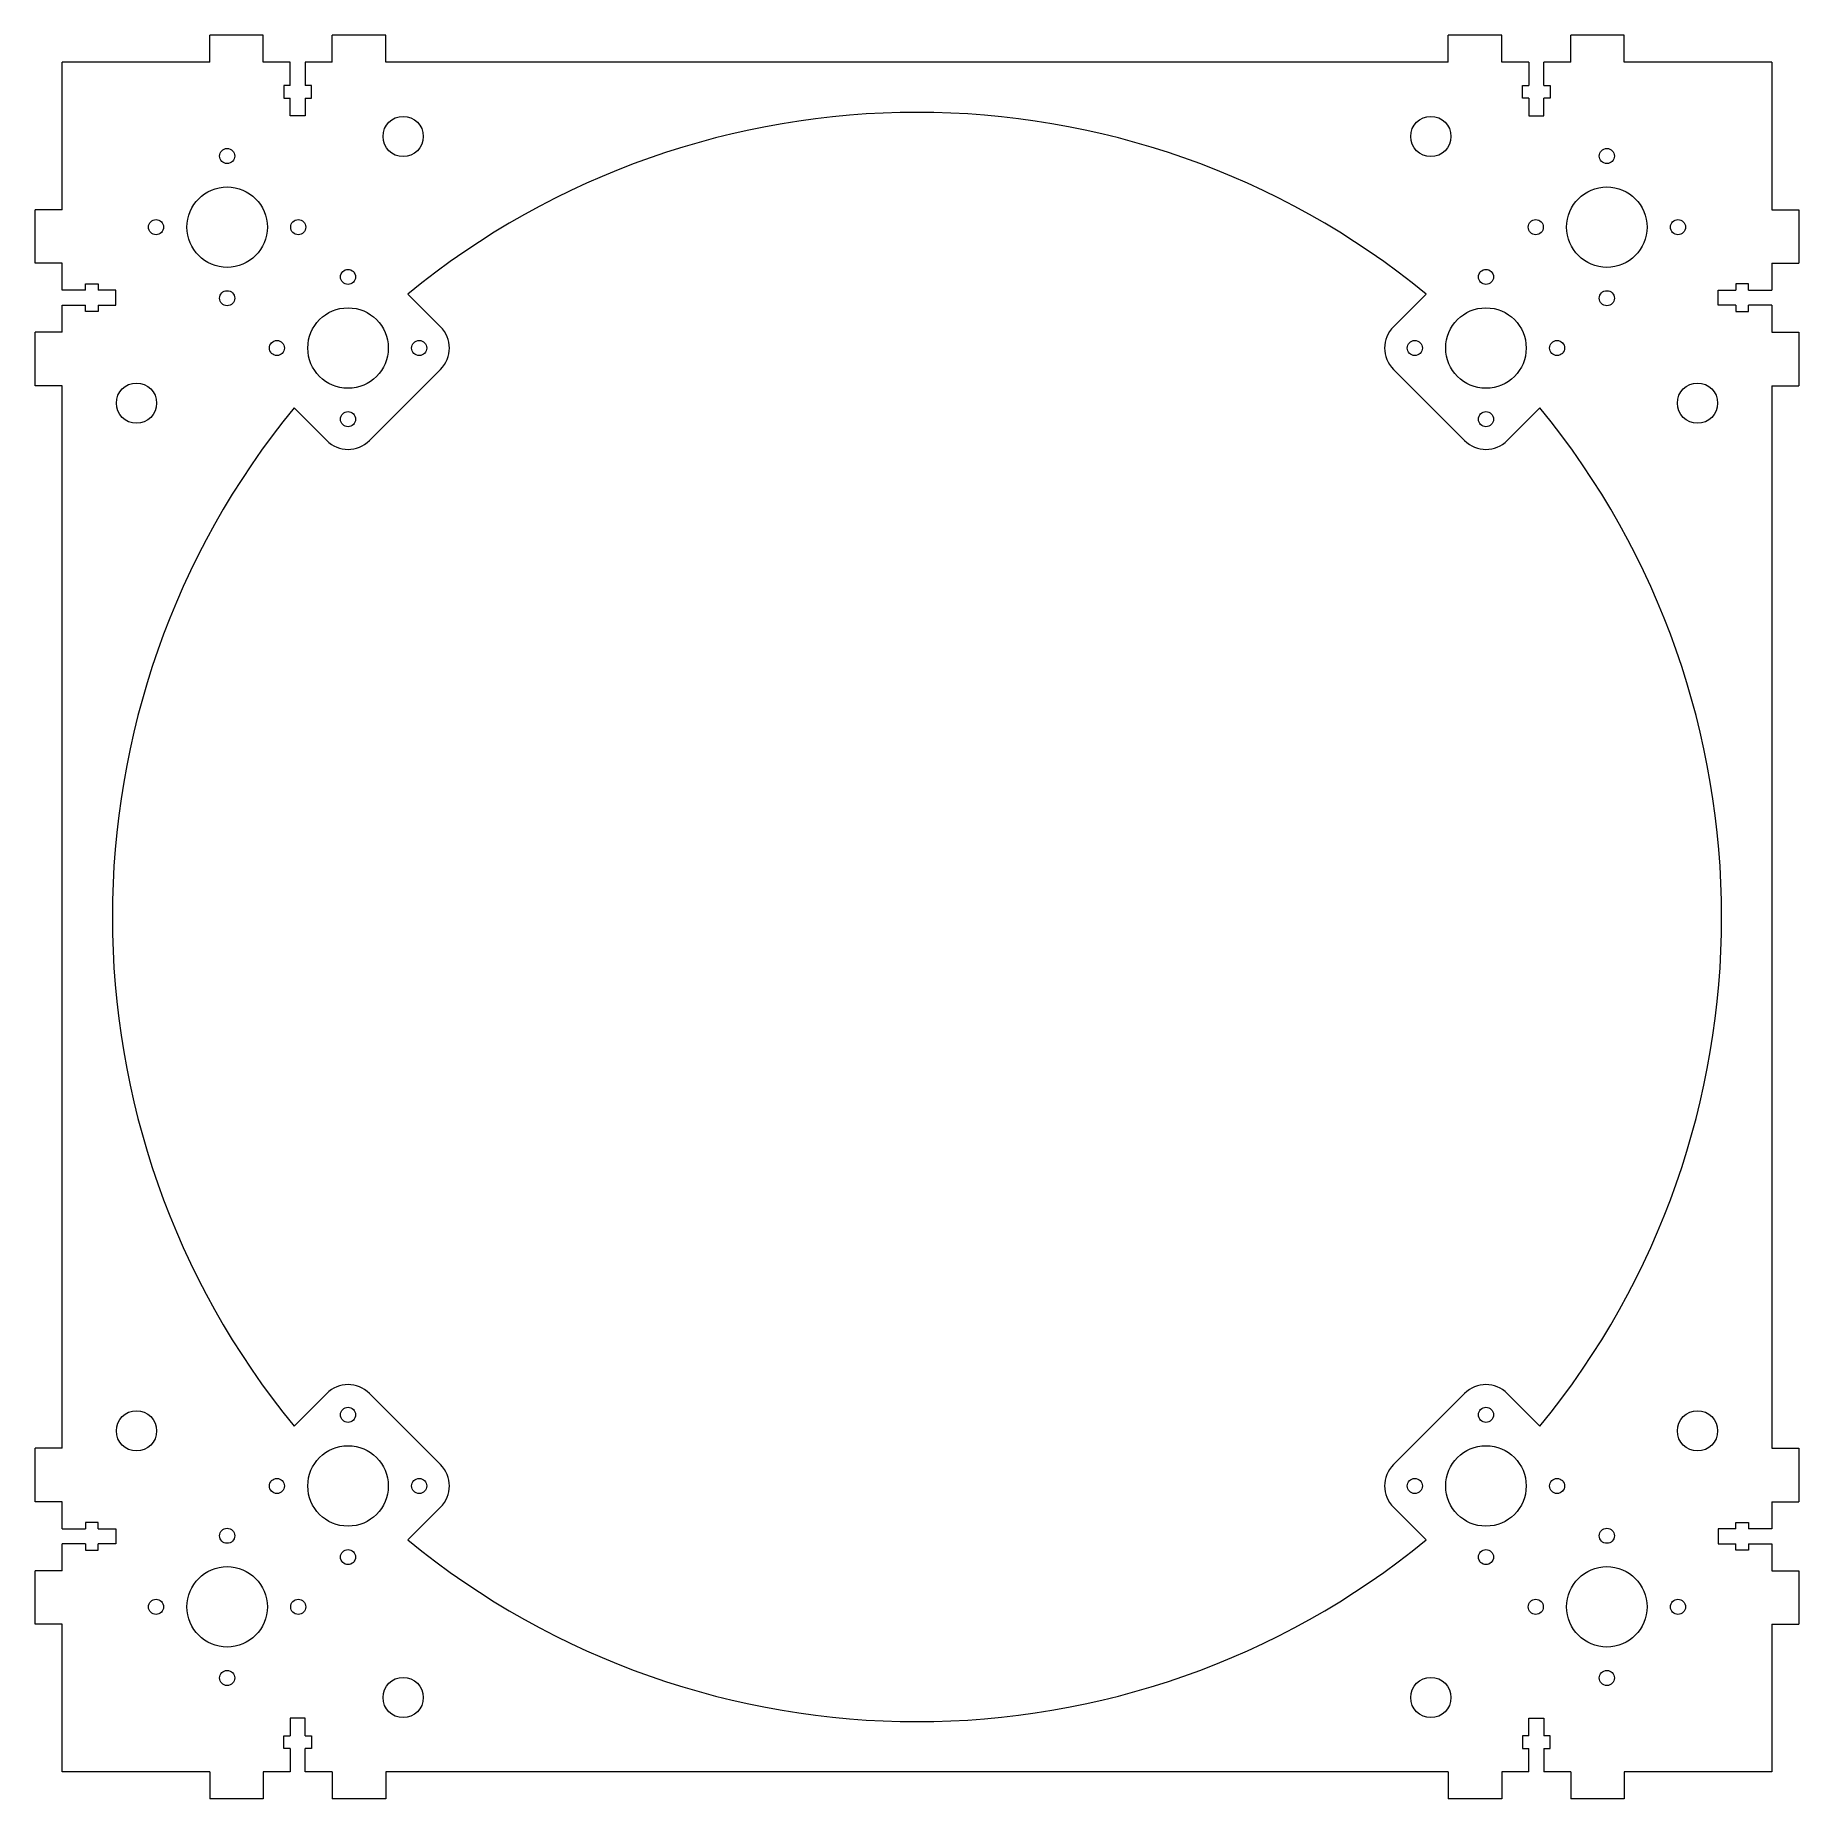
# Model space of a CAD drawing. Header units: millimetres. Extents: x -175 to 175, y -175 to 175.
import ezdxf

# ---------------------------------------------------------------- set-up
doc = ezdxf.new("R2010")
doc.units = ezdxf.units.MM

msp = doc.modelspace()

# ---------------------------------------------------------------- linework, layer by layer
at = {"color": 7, "linetype": 'Continuous', "lineweight": 15}
for p, q in [((-129.99, 175.33), (-140.65, 175.33)), ((-140.65, 170), (-140.65, 175.33)), ((-129.99, 170), (-129.99, 175.33)), ((-105.65, 175.33), (-116.32, 175.33)), ((-116.32, 170), (-116.32, 175.33)), ((-105.65, 170), (-105.65, 175.33)), ((116.32, 175.33), (105.65, 175.33)), ((105.65, 170), (105.65, 175.33)), ((116.32, 170), (116.32, 175.33)), ((140.65, 175.33), (129.99, 175.33)), ((129.99, 170), (129.99, 175.33)), ((140.65, 170), (140.65, 175.33)), ((-140.65, 170), (-170, 170)), ((-170, 140.65), (-170, 170)), ((-124.65, 170), (-129.99, 170)), ((-124.65, 165.33), (-124.65, 170)), ((-116.32, 170), (-121.65, 170)), ((-121.65, 170), (-121.65, 165.33)), ((105.65, 170), (-105.65, 170)), ((121.65, 170), (116.32, 170)), ((121.65, 170), (121.65, 165.33)), ((129.99, 170), (124.65, 170)), ((124.65, 165.33), (124.65, 170)), ((170, 170), (140.65, 170)), ((170, 170), (170, 140.65)), ((-125.9, 165.33), (-125.9, 162.83)), ((-124.65, 165.33), (-125.9, 165.33)), ((-120.4, 165.33), (-121.65, 165.33)), ((-120.4, 162.83), (-120.4, 165.33)), ((120.4, 162.83), (120.4, 165.33)), ((120.4, 165.33), (121.65, 165.33)), ((124.65, 165.33), (125.9, 165.33)), ((125.9, 165.33), (125.9, 162.83)), ((-125.9, 162.83), (-124.65, 162.83)), ((-124.65, 159.33), (-124.65, 162.83)), ((-121.65, 162.83), (-120.4, 162.83)), ((-121.65, 162.83), (-121.65, 159.33)), ((121.65, 162.83), (120.4, 162.83)), ((121.65, 162.83), (121.65, 159.33)), ((125.9, 162.83), (124.65, 162.83)), ((124.65, 159.33), (124.65, 162.83)), ((-121.65, 159.33), (-124.65, 159.33)), ((121.65, 159.33), (124.65, 159.33)), ((-170, 140.65), (-175.33, 140.65)), ((-175.33, 129.99), (-175.33, 140.65)), ((170, 140.65), (175.33, 140.65)), ((175.33, 140.65), (175.33, 129.99)), ((-170, 129.99), (-175.33, 129.99)), ((-170, 124.65), (-170, 129.99)), ((170, 129.99), (170, 124.65)), ((170, 129.99), (175.33, 129.99)), ((-165.33, 124.65), (-170, 124.65)), ((-165.33, 124.65), (-165.33, 125.9)), ((-165.33, 125.9), (-162.83, 125.9)), ((-162.83, 125.9), (-162.83, 124.65)), ((-159.33, 124.65), (-162.83, 124.65)), ((-159.33, 121.65), (-159.33, 124.65)), ((-94.75, 117.38), (-101.26, 123.88)), ((94.75, 117.38), (101.26, 123.88)), ((159.33, 121.65), (159.33, 124.65)), ((159.33, 124.65), (162.83, 124.65)), ((162.83, 125.9), (162.83, 124.65)), ((165.33, 125.9), (162.83, 125.9)), ((165.33, 124.65), (165.33, 125.9)), ((165.33, 124.65), (170, 124.65)), ((-170, 121.65), (-165.33, 121.65)), ((-170, 116.32), (-170, 121.65)), ((-165.33, 120.4), (-165.33, 121.65)), ((-162.83, 120.4), (-165.33, 120.4)), ((-162.83, 121.65), (-159.33, 121.65)), ((-162.83, 121.65), (-162.83, 120.4)), ((162.83, 121.65), (159.33, 121.65)), ((162.83, 121.65), (162.83, 120.4)), ((162.83, 120.4), (165.33, 120.4)), ((170, 121.65), (165.33, 121.65)), ((165.33, 120.4), (165.33, 121.65)), ((170, 121.65), (170, 116.32)), ((-170, 116.32), (-175.33, 116.32)), ((-175.33, 105.65), (-175.33, 116.32)), ((170, 116.32), (175.33, 116.32)), ((175.33, 116.32), (175.33, 105.65)), ((-94.75, 108.89), (-108.89, 94.75)), ((108.89, 94.75), (94.75, 108.89)), ((-170, 105.65), (-175.33, 105.65)), ((-170, -105.65), (-170, 105.65)), ((170, 105.65), (170, -105.65)), ((170, 105.65), (175.33, 105.65)), ((-117.38, 94.75), (-123.88, 101.26)), ((117.38, 94.75), (123.88, 101.26)), ((-117.38, -94.75), (-123.88, -101.26)), ((-108.89, -94.75), (-94.75, -108.89)), ((94.75, -108.89), (108.89, -94.75)), ((117.38, -94.75), (123.88, -101.26)), ((-170, -105.65), (-175.33, -105.65)), ((-175.33, -116.32), (-175.33, -105.65)), ((170, -105.65), (175.33, -105.65)), ((175.33, -105.65), (175.33, -116.32)), ((-170, -116.32), (-175.33, -116.32)), ((-170, -121.65), (-170, -116.32)), ((-94.75, -117.38), (-101.26, -123.88)), ((94.75, -117.38), (101.26, -123.88)), ((170, -116.32), (170, -121.65)), ((170, -116.32), (175.33, -116.32)), ((-170, -121.65), (-165.33, -121.65)), ((-165.33, -120.4), (-165.33, -121.65)), ((-162.83, -120.4), (-165.33, -120.4)), ((-162.83, -121.65), (-162.83, -120.4)), ((-162.83, -121.65), (-159.33, -121.65)), ((-159.33, -121.65), (-159.33, -124.65)), ((159.33, -121.65), (159.33, -124.65)), ((162.83, -121.65), (159.33, -121.65)), ((162.83, -121.65), (162.83, -120.4)), ((162.83, -120.4), (165.33, -120.4)), ((165.33, -120.4), (165.33, -121.65)), ((170, -121.65), (165.33, -121.65)), ((-165.33, -124.65), (-170, -124.65)), ((-170, -129.99), (-170, -124.65)), ((-165.33, -124.65), (-165.33, -125.9)), ((-165.33, -125.9), (-162.83, -125.9)), ((-159.33, -124.65), (-162.83, -124.65)), ((-162.83, -125.9), (-162.83, -124.65)), ((159.33, -124.65), (162.83, -124.65)), ((162.83, -125.9), (162.83, -124.65)), ((165.33, -125.9), (162.83, -125.9)), ((165.33, -124.65), (170, -124.65)), ((165.33, -124.65), (165.33, -125.9)), ((170, -124.65), (170, -129.99)), ((-170, -129.99), (-175.33, -129.99)), ((-175.33, -140.65), (-175.33, -129.99)), ((170, -129.99), (175.33, -129.99)), ((175.33, -129.99), (175.33, -140.65)), ((-170, -140.65), (-175.33, -140.65)), ((-170, -170), (-170, -140.65)), ((170, -140.65), (170, -170)), ((170, -140.65), (175.33, -140.65)), ((-124.65, -159.33), (-124.65, -162.83)), ((-121.65, -159.33), (-124.65, -159.33)), ((-121.65, -162.83), (-121.65, -159.33)), ((121.65, -162.83), (121.65, -159.33)), ((121.65, -159.33), (124.65, -159.33)), ((124.65, -159.33), (124.65, -162.83)), ((-125.9, -165.33), (-125.9, -162.83)), ((-125.9, -162.83), (-124.65, -162.83)), ((-121.65, -162.83), (-120.4, -162.83)), ((-120.4, -162.83), (-120.4, -165.33)), ((120.4, -162.83), (120.4, -165.33)), ((121.65, -162.83), (120.4, -162.83)), ((125.9, -162.83), (124.65, -162.83)), ((125.9, -165.33), (125.9, -162.83)), ((-124.65, -165.33), (-125.9, -165.33)), ((-124.65, -165.33), (-124.65, -170)), ((-120.4, -165.33), (-121.65, -165.33)), ((-121.65, -170), (-121.65, -165.33)), ((120.4, -165.33), (121.65, -165.33)), ((121.65, -170), (121.65, -165.33)), ((124.65, -165.33), (125.9, -165.33)), ((124.65, -165.33), (124.65, -170)), ((-140.65, -170), (-170, -170)), ((-140.65, -170), (-140.65, -175.33)), ((-129.99, -170), (-129.99, -175.33)), ((-124.65, -170), (-129.99, -170)), ((-116.32, -170), (-121.65, -170)), ((-116.32, -170), (-116.32, -175.33)), ((105.65, -170), (-105.65, -170)), ((-105.65, -170), (-105.65, -175.33)), ((105.65, -170), (105.65, -175.33)), ((116.32, -170), (116.32, -175.33)), ((121.65, -170), (116.32, -170)), ((129.99, -170), (124.65, -170)), ((129.99, -170), (129.99, -175.33)), ((140.65, -170), (140.65, -175.33)), ((170, -170), (140.65, -170)), ((-129.99, -175.33), (-140.65, -175.33)), ((-105.65, -175.33), (-116.32, -175.33)), ((116.32, -175.33), (105.65, -175.33)), ((140.65, -175.33), (129.99, -175.33))]:
    msp.add_line(p, q, dxfattribs=at)
for centre, radius in [((-102.18, 155.21), 4), ((102.18, 155.21), 4), ((-137.18, 151.32), 1.5), ((137.18, 151.32), 1.5), ((-137.18, 137.18), 8), ((137.18, 137.18), 8), ((-151.32, 137.18), 1.5), ((-123.04, 137.18), 1.5), ((123.04, 137.18), 1.5), ((151.32, 137.18), 1.5), ((-113.14, 127.28), 1.5), ((113.14, 127.28), 1.5), ((-137.18, 123.04), 1.5), ((137.18, 123.04), 1.5), ((-113.14, 113.14), 8), ((113.14, 113.14), 8), ((-127.28, 113.14), 1.5), ((-98.99, 113.14), 1.5), ((98.99, 113.14), 1.5), ((127.28, 113.14), 1.5), ((-155.21, 102.18), 4), ((155.21, 102.18), 4), ((-113.14, 98.99), 1.5), ((113.14, 98.99), 1.5), ((-155.21, -102.18), 4), ((-113.14, -98.99), 1.5), ((113.14, -98.99), 1.5), ((155.21, -102.18), 4), ((-113.14, -113.14), 8), ((113.14, -113.14), 8), ((-127.28, -113.14), 1.5), ((-98.99, -113.14), 1.5), ((98.99, -113.14), 1.5), ((127.28, -113.14), 1.5), ((-137.18, -123.04), 1.5), ((137.18, -123.04), 1.5), ((-113.14, -127.28), 1.5), ((113.14, -127.28), 1.5), ((-137.18, -137.18), 8), ((137.18, -137.18), 8), ((-151.32, -137.18), 1.5), ((-123.04, -137.18), 1.5), ((123.04, -137.18), 1.5), ((151.32, -137.18), 1.5), ((-137.18, -151.32), 1.5), ((137.18, -151.32), 1.5), ((-102.18, -155.21), 4), ((102.18, -155.21), 4)]:
    msp.add_circle(centre, radius, dxfattribs=at)
for centre, radius, start, end in [((0, 0), 160, 50.7392, 129.2608), ((-98.99, 113.14), 6, 315, 45), ((98.99, 113.14), 6, 135, 225), ((0, 0), 160, 140.7392, 219.2608), ((0, 0), 160, 320.7392, 39.2608), ((-113.14, 98.99), 6, 225, 315), ((113.14, 98.99), 6, 225, 315), ((-113.14, -98.99), 6, 45, 135), ((113.14, -98.99), 6, 45, 135), ((-98.99, -113.14), 6, 315, 45), ((98.99, -113.14), 6, 135, 225), ((0, 0), 160, 230.7392, 309.2608)]:
    msp.add_arc(centre, radius, start, end, dxfattribs=at)

doc.saveas('drawing.dxf')
